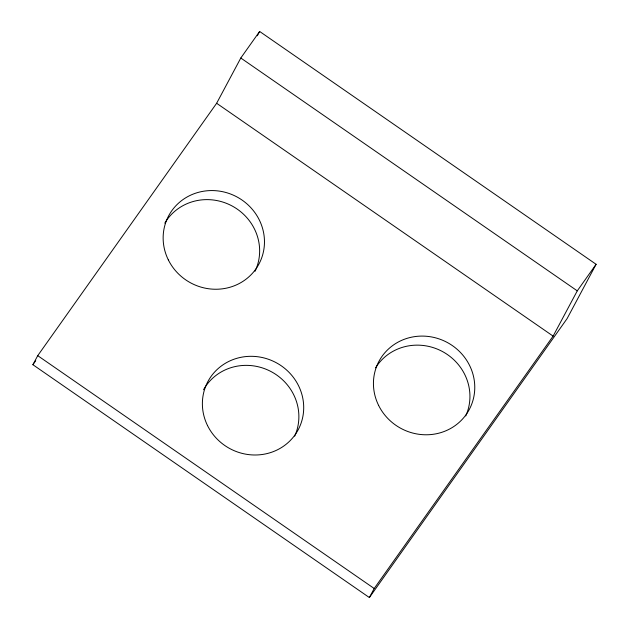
<?xml version="1.0" encoding="UTF-8"?>
<svg xmlns="http://www.w3.org/2000/svg" width="629" height="629" viewBox="0 0 629 629"><rect width="100%" height="100%" fill="white"/><g stroke="black" fill="none" stroke-linecap="round" stroke-linejoin="round"><path stroke-width="0.94" d="M32.897 364.71L37.732 355.66L216.635 103.274L240.797 58.017L259.635 31.45L596.103 264.29L567.106 318.596L369.365 597.55L32.897 364.71L35.735 360.7M257.332 35.759L259.635 31.45M369.365 597.55L374.2 588.5L553.111 336.114L577.273 290.857L596.103 264.29M240.797 58.017L577.273 290.857M216.635 103.274L553.111 336.114M37.732 355.66L374.2 588.5M375.592 367.831A51.185 48.81 28.1 0 1 442.25 351.422A51.185 48.81 28.1 0 1 465.743 415.926M164.79 223.153A51.185 48.81 28.1 0 1 231.952 205.895A51.185 48.81 28.1 0 1 255.028 271.296M203.529 389.752A51.185 48.81 28.1 0 1 270.273 371.165A51.185 48.81 28.1 0 1 294.679 436.149M168.32 259.871A51.185 48.81 28.1 0 0 255.869 269.015A51.185 48.81 28.1 0 0 217.249 190.846A51.185 48.81 28.1 0 0 168.32 259.871M207.554 425.621A51.185 48.81 28.1 0 0 295.103 434.765A51.185 48.81 28.1 0 0 256.483 356.596A51.185 48.81 28.1 0 0 207.554 425.621M378.611 405.398A51.185 48.81 28.1 0 0 466.168 414.542A51.185 48.81 28.1 0 0 427.539 336.373A51.185 48.81 28.1 0 0 378.611 405.398"/></g></svg>
